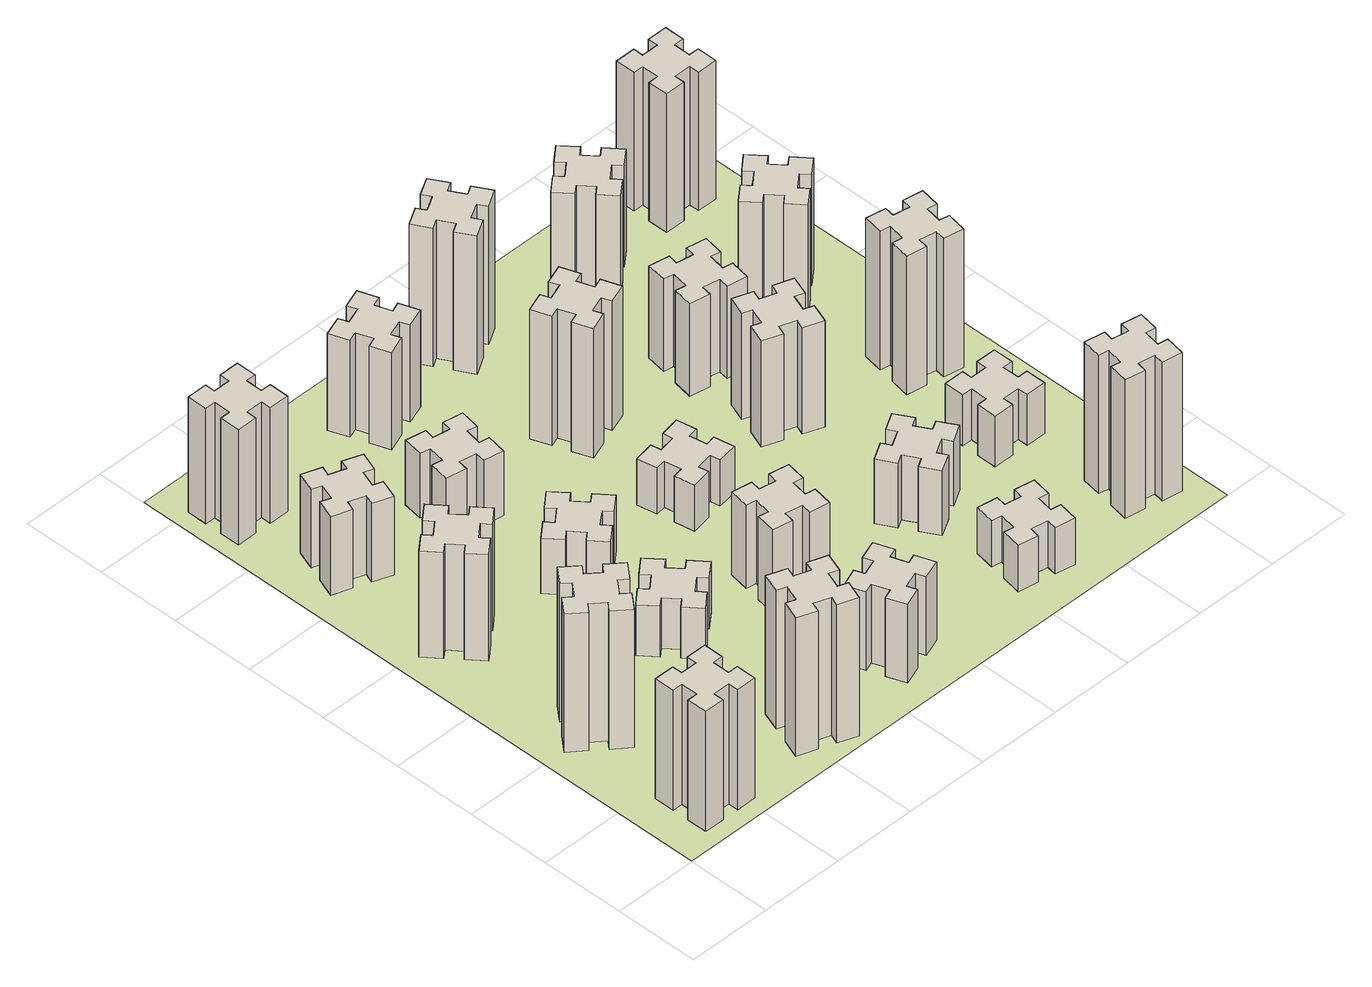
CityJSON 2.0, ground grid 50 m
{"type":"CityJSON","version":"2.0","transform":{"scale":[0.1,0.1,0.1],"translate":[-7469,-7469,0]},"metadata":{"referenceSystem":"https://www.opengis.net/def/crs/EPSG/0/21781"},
"CityObjects":{
"building1":{"type":"Building","attributes":{"class":"1000","function":"1000","usage":"1000","yearOfConstruction":2016,"roofType":"1000","measuredHeight":78,"storeysAboveGround":30,"storeysBelowGround":0},"geometry":[{"type":"Solid","lod":"1","boundaries":[[[[0,1,2,3,4,5,6,7,8,9,10,11,12,13,14,15,16,17,18,19]],[[17,16,20,21]],[[16,15,22,20]],[[15,14,23,22]],[[14,13,24,23]],[[13,12,25,24]],[[12,11,26,25]],[[11,10,27,26]],[[10,9,28,27]],[[9,8,29,28]],[[8,7,30,29]],[[7,6,31,30]],[[6,5,32,31]],[[5,4,33,32]],[[4,3,34,33]],[[3,2,35,34]],[[2,1,36,35]],[[1,0,37,36]],[[0,19,38,37]],[[19,18,39,38]],[[18,17,21,39]],[[24,25,26,27,28,29,30,31,32,33,34,35,36,37,38,39,21,20,22,23]]]]}]},
"building2":{"type":"Building","attributes":{"class":"1000","function":"1000","usage":"1000","yearOfConstruction":2016,"roofType":"1000","measuredHeight":90,"storeysAboveGround":30,"storeysBelowGround":0},"geometry":[{"type":"Solid","lod":"1","boundaries":[[[[40,41,42,43,44,45,46,47,48,49,50,51,52,53,54,55,56,57,58,59]],[[57,56,60,61]],[[56,55,62,60]],[[55,54,63,62]],[[54,53,64,63]],[[53,52,65,64]],[[52,51,66,65]],[[51,50,67,66]],[[50,49,68,67]],[[49,48,69,68]],[[48,47,70,69]],[[47,46,71,70]],[[46,45,72,71]],[[45,44,73,72]],[[44,43,74,73]],[[43,42,75,74]],[[42,41,76,75]],[[41,40,77,76]],[[40,59,78,77]],[[59,58,79,78]],[[58,57,61,79]],[[64,65,66,67,68,69,70,71,72,73,74,75,76,77,78,79,61,60,62,63]]]]}]},
"building3":{"type":"Building","attributes":{"class":"1000","function":"1000","usage":"1000","yearOfConstruction":2016,"roofType":"1000","measuredHeight":69,"storeysAboveGround":30,"storeysBelowGround":0},"geometry":[{"type":"Solid","lod":"1","boundaries":[[[[80,81,82,83,84,85,86,87,88,89,90,91,92,93,94,95,96,97,98,99]],[[97,96,100,101]],[[96,95,102,100]],[[95,94,103,102]],[[94,93,104,103]],[[93,92,105,104]],[[92,91,106,105]],[[91,90,107,106]],[[90,89,108,107]],[[89,88,109,108]],[[88,87,110,109]],[[87,86,111,110]],[[86,85,112,111]],[[85,84,113,112]],[[84,83,114,113]],[[83,82,115,114]],[[82,81,116,115]],[[81,80,117,116]],[[80,99,118,117]],[[99,98,119,118]],[[98,97,101,119]],[[104,105,106,107,108,109,110,111,112,113,114,115,116,117,118,119,101,100,102,103]]]]}]},
"building4":{"type":"Building","attributes":{"class":"1000","function":"1000","usage":"1000","yearOfConstruction":2016,"roofType":"1000","measuredHeight":51,"storeysAboveGround":30,"storeysBelowGround":0},"geometry":[{"type":"Solid","lod":"1","boundaries":[[[[120,121,122,123,124,125,126,127,128,129,130,131,132,133,134,135,136,137,138,139]],[[137,136,140,141]],[[136,135,142,140]],[[135,134,143,142]],[[134,133,144,143]],[[133,132,145,144]],[[132,131,146,145]],[[131,130,147,146]],[[130,129,148,147]],[[129,128,149,148]],[[128,127,150,149]],[[127,126,151,150]],[[126,125,152,151]],[[125,124,153,152]],[[124,123,154,153]],[[123,122,155,154]],[[122,121,156,155]],[[121,120,157,156]],[[120,139,158,157]],[[139,138,159,158]],[[138,137,141,159]],[[144,145,146,147,148,149,150,151,152,153,154,155,156,157,158,159,141,140,142,143]]]]}]},
"building5":{"type":"Building","attributes":{"class":"1000","function":"1000","usage":"1000","yearOfConstruction":2016,"roofType":"1000","measuredHeight":90,"storeysAboveGround":30,"storeysBelowGround":0},"geometry":[{"type":"Solid","lod":"1","boundaries":[[[[160,161,162,163,164,165,166,167,168,169,170,171,172,173,174,175,176,177,178,179]],[[177,176,180,181]],[[176,175,182,180]],[[175,174,183,182]],[[174,173,184,183]],[[173,172,185,184]],[[172,171,186,185]],[[171,170,187,186]],[[170,169,188,187]],[[169,168,189,188]],[[168,167,190,189]],[[167,166,191,190]],[[166,165,192,191]],[[165,164,193,192]],[[164,163,194,193]],[[163,162,195,194]],[[162,161,196,195]],[[161,160,197,196]],[[160,179,198,197]],[[179,178,199,198]],[[178,177,181,199]],[[184,185,186,187,188,189,190,191,192,193,194,195,196,197,198,199,181,180,182,183]]]]}]},
"building6":{"type":"Building","attributes":{"class":"1000","function":"1000","usage":"1000","yearOfConstruction":2016,"roofType":"1000","measuredHeight":75,"storeysAboveGround":30,"storeysBelowGround":0},"geometry":[{"type":"Solid","lod":"1","boundaries":[[[[200,201,202,203,204,205,206,207,208,209,210,211,212,213,214,215,216,217,218,219]],[[217,216,220,221]],[[216,215,222,220]],[[215,214,223,222]],[[214,213,224,223]],[[213,212,225,224]],[[212,211,226,225]],[[211,210,227,226]],[[210,209,228,227]],[[209,208,229,228]],[[208,207,230,229]],[[207,206,231,230]],[[206,205,232,231]],[[205,204,233,232]],[[204,203,234,233]],[[203,202,235,234]],[[202,201,236,235]],[[201,200,237,236]],[[200,219,238,237]],[[219,218,239,238]],[[218,217,221,239]],[[224,225,226,227,228,229,230,231,232,233,234,235,236,237,238,239,221,220,222,223]]]]}]},
"building7":{"type":"Building","attributes":{"class":"1000","function":"1000","usage":"1000","yearOfConstruction":2016,"roofType":"1000","measuredHeight":33,"storeysAboveGround":30,"storeysBelowGround":0},"geometry":[{"type":"Solid","lod":"1","boundaries":[[[[240,241,242,243,244,245,246,247,248,249,250,251,252,253,254,255,256,257,258,259]],[[257,256,260,261]],[[256,255,262,260]],[[255,254,263,262]],[[254,253,264,263]],[[253,252,265,264]],[[252,251,266,265]],[[251,250,267,266]],[[250,249,268,267]],[[249,248,269,268]],[[248,247,270,269]],[[247,246,271,270]],[[246,245,272,271]],[[245,244,273,272]],[[244,243,274,273]],[[243,242,275,274]],[[242,241,276,275]],[[241,240,277,276]],[[240,259,278,277]],[[259,258,279,278]],[[258,257,261,279]],[[264,265,266,267,268,269,270,271,272,273,274,275,276,277,278,279,261,260,262,263]]]]}]},
"building8":{"type":"Building","attributes":{"class":"1000","function":"1000","usage":"1000","yearOfConstruction":2016,"roofType":"1000","measuredHeight":36,"storeysAboveGround":30,"storeysBelowGround":0},"geometry":[{"type":"Solid","lod":"1","boundaries":[[[[280,281,282,283,284,285,286,287,288,289,290,291,292,293,294,295,296,297,298,299]],[[297,296,300,301]],[[296,295,302,300]],[[295,294,303,302]],[[294,293,304,303]],[[293,292,305,304]],[[292,291,306,305]],[[291,290,307,306]],[[290,289,308,307]],[[289,288,309,308]],[[288,287,310,309]],[[287,286,311,310]],[[286,285,312,311]],[[285,284,313,312]],[[284,283,314,313]],[[283,282,315,314]],[[282,281,316,315]],[[281,280,317,316]],[[280,299,318,317]],[[299,298,319,318]],[[298,297,301,319]],[[304,305,306,307,308,309,310,311,312,313,314,315,316,317,318,319,301,300,302,303]]]]}]},
"building9":{"type":"Building","attributes":{"class":"1000","function":"1000","usage":"1000","yearOfConstruction":2016,"roofType":"1000","measuredHeight":42,"storeysAboveGround":30,"storeysBelowGround":0},"geometry":[{"type":"Solid","lod":"1","boundaries":[[[[320,321,322,323,324,325,326,327,328,329,330,331,332,333,334,335,336,337,338,339]],[[337,336,340,341]],[[336,335,342,340]],[[335,334,343,342]],[[334,333,344,343]],[[333,332,345,344]],[[332,331,346,345]],[[331,330,347,346]],[[330,329,348,347]],[[329,328,349,348]],[[328,327,350,349]],[[327,326,351,350]],[[326,325,352,351]],[[325,324,353,352]],[[324,323,354,353]],[[323,322,355,354]],[[322,321,356,355]],[[321,320,357,356]],[[320,339,358,357]],[[339,338,359,358]],[[338,337,341,359]],[[344,345,346,347,348,349,350,351,352,353,354,355,356,357,358,359,341,340,342,343]]]]}]},
"building10":{"type":"Building","attributes":{"class":"1000","function":"1000","usage":"1000","yearOfConstruction":2016,"roofType":"1000","measuredHeight":51,"storeysAboveGround":30,"storeysBelowGround":0},"geometry":[{"type":"Solid","lod":"1","boundaries":[[[[360,361,362,363,364,365,366,367,368,369,370,371,372,373,374,375,376,377,378,379]],[[377,376,380,381]],[[376,375,382,380]],[[375,374,383,382]],[[374,373,384,383]],[[373,372,385,384]],[[372,371,386,385]],[[371,370,387,386]],[[370,369,388,387]],[[369,368,389,388]],[[368,367,390,389]],[[367,366,391,390]],[[366,365,392,391]],[[365,364,393,392]],[[364,363,394,393]],[[363,362,395,394]],[[362,361,396,395]],[[361,360,397,396]],[[360,379,398,397]],[[379,378,399,398]],[[378,377,381,399]],[[384,385,386,387,388,389,390,391,392,393,394,395,396,397,398,399,381,380,382,383]]]]}]},
"building11":{"type":"Building","attributes":{"class":"1000","function":"1000","usage":"1000","yearOfConstruction":2016,"roofType":"1000","measuredHeight":54,"storeysAboveGround":30,"storeysBelowGround":0},"geometry":[{"type":"Solid","lod":"1","boundaries":[[[[400,401,402,403,404,405,406,407,408,409,410,411,412,413,414,415,416,417,418,419]],[[417,416,420,421]],[[416,415,422,420]],[[415,414,423,422]],[[414,413,424,423]],[[413,412,425,424]],[[412,411,426,425]],[[411,410,427,426]],[[410,409,428,427]],[[409,408,429,428]],[[408,407,430,429]],[[407,406,431,430]],[[406,405,432,431]],[[405,404,433,432]],[[404,403,434,433]],[[403,402,435,434]],[[402,401,436,435]],[[401,400,437,436]],[[400,419,438,437]],[[419,418,439,438]],[[418,417,421,439]],[[424,425,426,427,428,429,430,431,432,433,434,435,436,437,438,439,421,420,422,423]]]]}]},
"building12":{"type":"Building","attributes":{"class":"1000","function":"1000","usage":"1000","yearOfConstruction":2016,"roofType":"1000","measuredHeight":63,"storeysAboveGround":30,"storeysBelowGround":0},"geometry":[{"type":"Solid","lod":"1","boundaries":[[[[440,441,442,443,444,445,446,447,448,449,450,451,452,453,454,455,456,457,458,459]],[[457,456,460,461]],[[456,455,462,460]],[[455,454,463,462]],[[454,453,464,463]],[[453,452,465,464]],[[452,451,466,465]],[[451,450,467,466]],[[450,449,468,467]],[[449,448,469,468]],[[448,447,470,469]],[[447,446,471,470]],[[446,445,472,471]],[[445,444,473,472]],[[444,443,474,473]],[[443,442,475,474]],[[442,441,476,475]],[[441,440,477,476]],[[440,459,478,477]],[[459,458,479,478]],[[458,457,461,479]],[[464,465,466,467,468,469,470,471,472,473,474,475,476,477,478,479,461,460,462,463]]]]}]},
"building13":{"type":"Building","attributes":{"class":"1000","function":"1000","usage":"1000","yearOfConstruction":2016,"roofType":"1000","measuredHeight":30,"storeysAboveGround":30,"storeysBelowGround":0},"geometry":[{"type":"Solid","lod":"1","boundaries":[[[[480,481,482,483,484,485,486,487,488,489,490,491,492,493,494,495,496,497,498,499]],[[497,496,500,501]],[[496,495,502,500]],[[495,494,503,502]],[[494,493,504,503]],[[493,492,505,504]],[[492,491,506,505]],[[491,490,507,506]],[[490,489,508,507]],[[489,488,509,508]],[[488,487,510,509]],[[487,486,511,510]],[[486,485,512,511]],[[485,484,513,512]],[[484,483,514,513]],[[483,482,515,514]],[[482,481,516,515]],[[481,480,517,516]],[[480,499,518,517]],[[499,498,519,518]],[[498,497,501,519]],[[504,505,506,507,508,509,510,511,512,513,514,515,516,517,518,519,501,500,502,503]]]]}]},
"building14":{"type":"Building","attributes":{"class":"1000","function":"1000","usage":"1000","yearOfConstruction":2016,"roofType":"1000","measuredHeight":84,"storeysAboveGround":30,"storeysBelowGround":0},"geometry":[{"type":"Solid","lod":"1","boundaries":[[[[520,521,522,523,524,525,526,527,528,529,530,531,532,533,534,535,536,537,538,539]],[[537,536,540,541]],[[536,535,542,540]],[[535,534,543,542]],[[534,533,544,543]],[[533,532,545,544]],[[532,531,546,545]],[[531,530,547,546]],[[530,529,548,547]],[[529,528,549,548]],[[528,527,550,549]],[[527,526,551,550]],[[526,525,552,551]],[[525,524,553,552]],[[524,523,554,553]],[[523,522,555,554]],[[522,521,556,555]],[[521,520,557,556]],[[520,539,558,557]],[[539,538,559,558]],[[538,537,541,559]],[[544,545,546,547,548,549,550,551,552,553,554,555,556,557,558,559,541,540,542,543]]]]}]},
"building15":{"type":"Building","attributes":{"class":"1000","function":"1000","usage":"1000","yearOfConstruction":2016,"roofType":"1000","measuredHeight":30,"storeysAboveGround":30,"storeysBelowGround":0},"geometry":[{"type":"Solid","lod":"1","boundaries":[[[[560,561,562,563,564,565,566,567,568,569,570,571,572,573,574,575,576,577,578,579]],[[577,576,580,581]],[[576,575,582,580]],[[575,574,583,582]],[[574,573,584,583]],[[573,572,585,584]],[[572,571,586,585]],[[571,570,587,586]],[[570,569,588,587]],[[569,568,589,588]],[[568,567,590,589]],[[567,566,591,590]],[[566,565,592,591]],[[565,564,593,592]],[[564,563,594,593]],[[563,562,595,594]],[[562,561,596,595]],[[561,560,597,596]],[[560,579,598,597]],[[579,578,599,598]],[[578,577,581,599]],[[584,585,586,587,588,589,590,591,592,593,594,595,596,597,598,599,581,580,582,583]]]]}]},
"building16":{"type":"Building","attributes":{"class":"1000","function":"1000","usage":"1000","yearOfConstruction":2016,"roofType":"1000","measuredHeight":90,"storeysAboveGround":30,"storeysBelowGround":0},"geometry":[{"type":"Solid","lod":"1","boundaries":[[[[600,601,602,603,604,605,606,607,608,609,610,611,612,613,614,615,616,617,618,619]],[[617,616,620,621]],[[616,615,622,620]],[[615,614,623,622]],[[614,613,624,623]],[[613,612,625,624]],[[612,611,626,625]],[[611,610,627,626]],[[610,609,628,627]],[[609,608,629,628]],[[608,607,630,629]],[[607,606,631,630]],[[606,605,632,631]],[[605,604,633,632]],[[604,603,634,633]],[[603,602,635,634]],[[602,601,636,635]],[[601,600,637,636]],[[600,619,638,637]],[[619,618,639,638]],[[618,617,621,639]],[[624,625,626,627,628,629,630,631,632,633,634,635,636,637,638,639,621,620,622,623]]]]}]},
"building17":{"type":"Building","attributes":{"class":"1000","function":"1000","usage":"1000","yearOfConstruction":2016,"roofType":"1000","measuredHeight":42,"storeysAboveGround":30,"storeysBelowGround":0},"geometry":[{"type":"Solid","lod":"1","boundaries":[[[[640,641,642,643,644,645,646,647,648,649,650,651,652,653,654,655,656,657,658,659]],[[657,656,660,661]],[[656,655,662,660]],[[655,654,663,662]],[[654,653,664,663]],[[653,652,665,664]],[[652,651,666,665]],[[651,650,667,666]],[[650,649,668,667]],[[649,648,669,668]],[[648,647,670,669]],[[647,646,671,670]],[[646,645,672,671]],[[645,644,673,672]],[[644,643,674,673]],[[643,642,675,674]],[[642,641,676,675]],[[641,640,677,676]],[[640,659,678,677]],[[659,658,679,678]],[[658,657,661,679]],[[664,665,666,667,668,669,670,671,672,673,674,675,676,677,678,679,661,660,662,663]]]]}]},
"building18":{"type":"Building","attributes":{"class":"1000","function":"1000","usage":"1000","yearOfConstruction":2016,"roofType":"1000","measuredHeight":69,"storeysAboveGround":30,"storeysBelowGround":0},"geometry":[{"type":"Solid","lod":"1","boundaries":[[[[680,681,682,683,684,685,686,687,688,689,690,691,692,693,694,695,696,697,698,699]],[[697,696,700,701]],[[696,695,702,700]],[[695,694,703,702]],[[694,693,704,703]],[[693,692,705,704]],[[692,691,706,705]],[[691,690,707,706]],[[690,689,708,707]],[[689,688,709,708]],[[688,687,710,709]],[[687,686,711,710]],[[686,685,712,711]],[[685,684,713,712]],[[684,683,714,713]],[[683,682,715,714]],[[682,681,716,715]],[[681,680,717,716]],[[680,699,718,717]],[[699,698,719,718]],[[698,697,701,719]],[[704,705,706,707,708,709,710,711,712,713,714,715,716,717,718,719,701,700,702,703]]]]}]},
"building19":{"type":"Building","attributes":{"class":"1000","function":"1000","usage":"1000","yearOfConstruction":2016,"roofType":"1000","measuredHeight":60,"storeysAboveGround":30,"storeysBelowGround":0},"geometry":[{"type":"Solid","lod":"1","boundaries":[[[[720,721,722,723,724,725,726,727,728,729,730,731,732,733,734,735,736,737,738,739]],[[737,736,740,741]],[[736,735,742,740]],[[735,734,743,742]],[[734,733,744,743]],[[733,732,745,744]],[[732,731,746,745]],[[731,730,747,746]],[[730,729,748,747]],[[729,728,749,748]],[[728,727,750,749]],[[727,726,751,750]],[[726,725,752,751]],[[725,724,753,752]],[[724,723,754,753]],[[723,722,755,754]],[[722,721,756,755]],[[721,720,757,756]],[[720,739,758,757]],[[739,738,759,758]],[[738,737,741,759]],[[744,745,746,747,748,749,750,751,752,753,754,755,756,757,758,759,741,740,742,743]]]]}]},
"building20":{"type":"Building","attributes":{"class":"1000","function":"1000","usage":"1000","yearOfConstruction":2016,"roofType":"1000","measuredHeight":90,"storeysAboveGround":30,"storeysBelowGround":0},"geometry":[{"type":"Solid","lod":"1","boundaries":[[[[760,761,762,763,764,765,766,767,768,769,770,771,772,773,774,775,776,777,778,779]],[[777,776,780,781]],[[776,775,782,780]],[[775,774,783,782]],[[774,773,784,783]],[[773,772,785,784]],[[772,771,786,785]],[[771,770,787,786]],[[770,769,788,787]],[[769,768,789,788]],[[768,767,790,789]],[[767,766,791,790]],[[766,765,792,791]],[[765,764,793,792]],[[764,763,794,793]],[[763,762,795,794]],[[762,761,796,795]],[[761,760,797,796]],[[760,779,798,797]],[[779,778,799,798]],[[778,777,781,799]],[[784,785,786,787,788,789,790,791,792,793,794,795,796,797,798,799,781,780,782,783]]]]}]},
"building21":{"type":"Building","attributes":{"class":"1000","function":"1000","usage":"1000","yearOfConstruction":2016,"roofType":"1000","measuredHeight":33,"storeysAboveGround":30,"storeysBelowGround":0},"geometry":[{"type":"Solid","lod":"1","boundaries":[[[[800,801,802,803,804,805,806,807,808,809,810,811,812,813,814,815,816,817,818,819]],[[817,816,820,821]],[[816,815,822,820]],[[815,814,823,822]],[[814,813,824,823]],[[813,812,825,824]],[[812,811,826,825]],[[811,810,827,826]],[[810,809,828,827]],[[809,808,829,828]],[[808,807,830,829]],[[807,806,831,830]],[[806,805,832,831]],[[805,804,833,832]],[[804,803,834,833]],[[803,802,835,834]],[[802,801,836,835]],[[801,800,837,836]],[[800,819,838,837]],[[819,818,839,838]],[[818,817,821,839]],[[824,825,826,827,828,829,830,831,832,833,834,835,836,837,838,839,821,820,822,823]]]]}]},
"building22":{"type":"Building","attributes":{"class":"1000","function":"1000","usage":"1000","yearOfConstruction":2016,"roofType":"1000","measuredHeight":66,"storeysAboveGround":30,"storeysBelowGround":0},"geometry":[{"type":"Solid","lod":"1","boundaries":[[[[840,841,842,843,844,845,846,847,848,849,850,851,852,853,854,855,856,857,858,859]],[[857,856,860,861]],[[856,855,862,860]],[[855,854,863,862]],[[854,853,864,863]],[[853,852,865,864]],[[852,851,866,865]],[[851,850,867,866]],[[850,849,868,867]],[[849,848,869,868]],[[848,847,870,869]],[[847,846,871,870]],[[846,845,872,871]],[[845,844,873,872]],[[844,843,874,873]],[[843,842,875,874]],[[842,841,876,875]],[[841,840,877,876]],[[840,859,878,877]],[[859,858,879,878]],[[858,857,861,879]],[[864,865,866,867,868,869,870,871,872,873,874,875,876,877,878,879,861,860,862,863]]]]}]},
"building23":{"type":"Building","attributes":{"class":"1000","function":"1000","usage":"1000","yearOfConstruction":2016,"roofType":"1000","measuredHeight":90,"storeysAboveGround":30,"storeysBelowGround":0},"geometry":[{"type":"Solid","lod":"1","boundaries":[[[[880,881,882,883,884,885,886,887,888,889,890,891,892,893,894,895,896,897,898,899]],[[897,896,900,901]],[[896,895,902,900]],[[895,894,903,902]],[[894,893,904,903]],[[893,892,905,904]],[[892,891,906,905]],[[891,890,907,906]],[[890,889,908,907]],[[889,888,909,908]],[[888,887,910,909]],[[887,886,911,910]],[[886,885,912,911]],[[885,884,913,912]],[[884,883,914,913]],[[883,882,915,914]],[[882,881,916,915]],[[881,880,917,916]],[[880,899,918,917]],[[899,898,919,918]],[[898,897,901,919]],[[904,905,906,907,908,909,910,911,912,913,914,915,916,917,918,919,901,900,902,903]]]]}]},
"building24":{"type":"Building","attributes":{"class":"1000","function":"1000","usage":"1000","yearOfConstruction":2016,"roofType":"1000","measuredHeight":72,"storeysAboveGround":30,"storeysBelowGround":0},"geometry":[{"type":"Solid","lod":"1","boundaries":[[[[920,921,922,923,924,925,926,927,928,929,930,931,932,933,934,935,936,937,938,939]],[[937,936,940,941]],[[936,935,942,940]],[[935,934,943,942]],[[934,933,944,943]],[[933,932,945,944]],[[932,931,946,945]],[[931,930,947,946]],[[930,929,948,947]],[[929,928,949,948]],[[928,927,950,949]],[[927,926,951,950]],[[926,925,952,951]],[[925,924,953,952]],[[924,923,954,953]],[[923,922,955,954]],[[922,921,956,955]],[[921,920,957,956]],[[920,939,958,957]],[[939,938,959,958]],[[938,937,941,959]],[[944,945,946,947,948,949,950,951,952,953,954,955,956,957,958,959,941,940,942,943]]]]}]},
"building25":{"type":"Building","attributes":{"class":"1000","function":"1000","usage":"1000","yearOfConstruction":2016,"roofType":"1000","measuredHeight":90,"storeysAboveGround":30,"storeysBelowGround":0},"geometry":[{"type":"Solid","lod":"1","boundaries":[[[[960,961,962,963,964,965,966,967,968,969,970,971,972,973,974,975,976,977,978,979]],[[977,976,980,981]],[[976,975,982,980]],[[975,974,983,982]],[[974,973,984,983]],[[973,972,985,984]],[[972,971,986,985]],[[971,970,987,986]],[[970,969,988,987]],[[969,968,989,988]],[[968,967,990,989]],[[967,966,991,990]],[[966,965,992,991]],[[965,964,993,992]],[[964,963,994,993]],[[963,962,995,994]],[[962,961,996,995]],[[961,960,997,996]],[[960,979,998,997]],[[979,978,999,998]],[[978,977,981,999]],[[984,985,986,987,988,989,990,991,992,993,994,995,996,997,998,999,981,980,982,983]]]]}]},
"landuse1":{"type":"LandUse","attributes":{"name":"plot1","function":"1010"},"geometry":[{"type":"MultiSurface","lod":"1","boundaries":[[[1000,1001,1002,1003]]]}]}
},
"vertices":[
[265,325,0],[265,225,0],[205,225,0],[205,105,0],[325,105,0],[325,165,0],[425,165,0],[425,105,0],[545,105,0],[545,225,0],[485,225,0],[485,325,0],[545,325,0],[545,445,0],[425,445,0],[425,385,0],[325,385,0],[325,445,0],[205,445,0],[205,325,0],[325,385,780],[325,445,780],[425,385,780],[425,445,780],[545,445,780],[545,325,780],[485,325,780],[485,225,780],[545,225,780],[545,105,780],[425,105,780],[425,165,780],[325,165,780],[325,105,780],[205,105,780],[205,225,780],[265,225,780],[265,325,780],[205,325,780],[205,445,780],
[484,1067,0],[408,1132,0],[446,1178,0],[354,1255,0],[277,1163,0],[323,1124,0],[259,1048,0],[213,1086,0],[136,994,0],[228,917,0],[266,963,0],[343,899,0],[304,853,0],[396,776,0],[473,868,0],[427,906,0],[492,983,0],[538,944,0],[615,1036,0],[523,1113,0],[492,983,900],[538,944,900],[427,906,900],[473,868,900],[396,776,900],[304,853,900],[343,899,900],[266,963,900],[228,917,900],[136,994,900],[213,1086,900],[259,1048,900],[323,1124,900],[277,1163,900],[354,1255,900],[446,1178,900],[408,1132,900],[484,1067,900],[523,1113,900],[615,1036,900],
[492,1988,0],[427,2064,0],[473,2103,0],[396,2195,0],[304,2118,0],[343,2072,0],[266,2007,0],[228,2053,0],[136,1976,0],[213,1884,0],[259,1923,0],[323,1846,0],[277,1808,0],[354,1716,0],[446,1793,0],[408,1839,0],[484,1903,0],[523,1857,0],[615,1934,0],[538,2026,0],[484,1903,690],[523,1857,690],[408,1839,690],[446,1793,690],[354,1716,690],[277,1808,690],[323,1846,690],[259,1923,690],[213,1884,690],[136,1976,690],[228,2053,690],[266,2007,690],[343,2072,690],[304,2118,690],[396,2195,690],[473,2103,690],[427,2064,690],[492,1988,690],[538,2026,690],[615,1934,690],
[289,2780,0],[255,2686,0],[199,2707,0],[157,2594,0],[270,2553,0],[291,2609,0],[385,2575,0],[364,2519,0],[477,2477,0],[518,2590,0],[462,2611,0],[496,2705,0],[552,2684,0],[593,2797,0],[480,2838,0],[460,2782,0],[366,2816,0],[387,2872,0],[274,2913,0],[233,2800,0],[366,2816,510],[387,2872,510],[460,2782,510],[480,2838,510],[593,2797,510],[552,2684,510],[496,2705,510],[462,2611,510],[518,2590,510],[477,2477,510],[364,2519,510],[385,2575,510],[291,2609,510],[270,2553,510],[157,2594,510],[199,2707,510],[255,2686,510],[289,2780,510],[233,2800,510],[274,2913,510],
[1029,360,0],[995,266,0],[939,287,0],[897,174,0],[1010,133,0],[1031,189,0],[1125,155,0],[1104,99,0],[1217,57,0],[1258,170,0],[1202,191,0],[1236,285,0],[1292,264,0],[1333,377,0],[1220,418,0],[1200,362,0],[1106,396,0],[1127,452,0],[1014,493,0],[973,380,0],[1106,396,900],[1127,452,900],[1200,362,900],[1220,418,900],[1333,377,900],[1292,264,900],[1236,285,900],[1202,191,900],[1258,170,900],[1217,57,900],[1104,99,900],[1125,155,900],[1031,189,900],[1010,133,900],[897,174,900],[939,287,900],[995,266,900],[1029,360,900],[973,380,900],[1014,493,900],
[225,3225,0],[325,3225,0],[325,3165,0],[445,3165,0],[445,3285,0],[385,3285,0],[385,3385,0],[445,3385,0],[445,3505,0],[325,3505,0],[325,3445,0],[225,3445,0],[225,3505,0],[105,3505,0],[105,3385,0],[165,3385,0],[165,3285,0],[105,3285,0],[105,3165,0],[225,3165,0],[165,3285,750],[105,3285,750],[165,3385,750],[105,3385,750],[105,3505,750],[225,3505,750],[225,3445,750],[325,3445,750],[325,3505,750],[445,3505,750],[445,3385,750],[385,3385,750],[385,3285,750],[445,3285,750],[445,3165,750],[325,3165,750],[325,3225,750],[225,3225,750],[225,3165,750],[105,3165,750],
[1083,1332,0],[1006,1267,0],[968,1313,0],[876,1236,0],[953,1144,0],[999,1183,0],[1063,1106,0],[1017,1068,0],[1094,976,0],[1186,1053,0],[1148,1099,0],[1224,1163,0],[1263,1117,0],[1355,1194,0],[1278,1286,0],[1232,1248,0],[1167,1324,0],[1213,1363,0],[1136,1455,0],[1044,1378,0],[1167,1324,330],[1213,1363,330],[1232,1248,330],[1278,1286,330],[1355,1194,330],[1263,1117,330],[1224,1163,330],[1148,1099,330],[1186,1053,330],[1094,976,330],[1017,1068,330],[1063,1106,330],[999,1183,330],[953,1144,330],[876,1236,330],[968,1313,330],[1006,1267,330],[1083,1332,330],[1044,1378,330],[1136,1455,330],
[1083,1972,0],[1006,1907,0],[968,1953,0],[876,1876,0],[953,1784,0],[999,1823,0],[1063,1746,0],[1017,1708,0],[1094,1616,0],[1186,1693,0],[1148,1739,0],[1224,1803,0],[1263,1757,0],[1355,1834,0],[1278,1926,0],[1232,1888,0],[1167,1964,0],[1213,2003,0],[1136,2095,0],[1044,2018,0],[1167,1964,360],[1213,2003,360],[1232,1888,360],[1278,1926,360],[1355,1834,360],[1263,1757,360],[1224,1803,360],[1148,1739,360],[1186,1693,360],[1094,1616,360],[1017,1708,360],[1063,1746,360],[999,1823,360],[953,1784,360],[876,1876,360],[968,1953,360],[1006,1907,360],[1083,1972,360],[1044,2018,360],[1136,2095,360],
[1115,2527,0],[1132,2625,0],[1191,2615,0],[1212,2733,0],[1094,2754,0],[1084,2695,0],[985,2712,0],[996,2771,0],[877,2792,0],[857,2674,0],[916,2664,0],[898,2565,0],[839,2576,0],[818,2457,0],[937,2437,0],[947,2496,0],[1045,2478,0],[1035,2419,0],[1153,2398,0],[1174,2517,0],[1045,2478,420],[1035,2419,420],[947,2496,420],[937,2437,420],[818,2457,420],[839,2576,420],[898,2565,420],[916,2664,420],[857,2674,420],[877,2792,420],[996,2771,420],[985,2712,420],[1084,2695,420],[1094,2754,420],[1212,2733,420],[1191,2615,420],[1132,2625,420],[1115,2527,420],[1174,2517,420],[1153,2398,420],
[1765,496,0],[1671,462,0],[1650,518,0],[1537,477,0],[1579,364,0],[1635,385,0],[1669,291,0],[1613,270,0],[1654,157,0],[1767,199,0],[1746,255,0],[1840,289,0],[1860,233,0],[1973,274,0],[1932,387,0],[1876,366,0],[1842,460,0],[1898,480,0],[1857,593,0],[1744,552,0],[1842,460,510],[1898,480,510],[1876,366,510],[1932,387,510],[1973,274,510],[1860,233,510],[1840,289,510],[1746,255,510],[1767,199,510],[1654,157,510],[1613,270,510],[1669,291,510],[1635,385,510],[1579,364,510],[1537,477,510],[1650,518,510],[1671,462,510],[1765,496,510],[1744,552,510],[1857,593,510],
[1855,1047,0],[1872,1145,0],[1931,1135,0],[1952,1253,0],[1834,1274,0],[1824,1215,0],[1725,1232,0],[1736,1291,0],[1617,1312,0],[1597,1194,0],[1656,1184,0],[1638,1085,0],[1579,1096,0],[1558,977,0],[1677,957,0],[1687,1016,0],[1785,998,0],[1775,939,0],[1893,918,0],[1914,1037,0],[1785,998,540],[1775,939,540],[1687,1016,540],[1677,957,540],[1558,977,540],[1579,1096,540],[1638,1085,540],[1656,1184,540],[1597,1194,540],[1617,1312,540],[1736,1291,540],[1725,1232,540],[1824,1215,540],[1834,1274,540],[1952,1253,540],[1931,1135,540],[1872,1145,540],[1855,1047,540],[1914,1037,540],[1893,918,540],
[1225,3456,0],[1131,3422,0],[1110,3478,0],[997,3437,0],[1039,3324,0],[1095,3345,0],[1129,3251,0],[1073,3230,0],[1114,3117,0],[1227,3159,0],[1206,3215,0],[1300,3249,0],[1320,3193,0],[1433,3234,0],[1392,3347,0],[1336,3326,0],[1302,3420,0],[1358,3440,0],[1317,3553,0],[1204,3512,0],[1302,3420,630],[1358,3440,630],[1336,3326,630],[1392,3347,630],[1433,3234,630],[1320,3193,630],[1300,3249,630],[1206,3215,630],[1227,3159,630],[1114,3117,630],[1073,3230,630],[1129,3251,630],[1095,3345,630],[1039,3324,630],[997,3437,630],[1110,3478,630],[1131,3422,630],[1225,3456,630],[1204,3512,630],[1317,3553,630],
[1972,1825,0],[1955,1924,0],[2014,1934,0],[1993,2052,0],[1875,2031,0],[1885,1972,0],[1787,1955,0],[1777,2014,0],[1658,1993,0],[1679,1875,0],[1738,1885,0],[1756,1787,0],[1697,1777,0],[1717,1658,0],[1836,1679,0],[1825,1738,0],[1924,1756,0],[1934,1697,0],[2052,1717,0],[2031,1836,0],[1924,1756,300],[1934,1697,300],[1825,1738,300],[1836,1679,300],[1717,1658,300],[1697,1777,300],[1756,1787,300],[1738,1885,300],[1679,1875,300],[1658,1993,300],[1777,2014,300],[1787,1955,300],[1885,1972,300],[1875,2031,300],[1993,2052,300],[2014,1934,300],[1955,1924,300],[1972,1825,300],[2031,1836,300],[2052,1717,300],
[1976,2586,0],[1942,2680,0],[1998,2700,0],[1957,2813,0],[1844,2772,0],[1865,2716,0],[1771,2682,0],[1750,2738,0],[1637,2697,0],[1679,2584,0],[1735,2605,0],[1769,2511,0],[1713,2490,0],[1754,2377,0],[1867,2419,0],[1846,2475,0],[1940,2509,0],[1960,2453,0],[2073,2494,0],[2032,2607,0],[1940,2509,840],[1960,2453,840],[1846,2475,840],[1867,2419,840],[1754,2377,840],[1713,2490,840],[1769,2511,840],[1735,2605,840],[1679,2584,840],[1637,2697,840],[1750,2738,840],[1771,2682,840],[1865,2716,840],[1844,2772,840],[1957,2813,840],[1998,2700,840],[1942,2680,840],[1976,2586,840],[2032,2607,840],[2073,2494,840],
[2596,444,0],[2578,345,0],[2519,356,0],[2498,237,0],[2617,217,0],[2627,276,0],[2725,258,0],[2715,199,0],[2833,178,0],[2854,297,0],[2795,307,0],[2812,405,0],[2871,395,0],[2892,513,0],[2774,534,0],[2764,475,0],[2665,492,0],[2676,551,0],[2557,572,0],[2537,454,0],[2665,492,300],[2676,551,300],[2764,475,300],[2774,534,300],[2892,513,300],[2871,395,300],[2812,405,300],[2795,307,300],[2854,297,300],[2833,178,300],[2715,199,300],[2725,258,300],[2627,276,300],[2617,217,300],[2498,237,300],[2519,356,300],[2578,345,300],[2596,444,300],[2537,454,300],[2557,572,300],
[1844,3556,0],[1757,3506,0],[1727,3558,0],[1623,3498,0],[1683,3394,0],[1735,3424,0],[1785,3337,0],[1733,3307,0],[1793,3203,0],[1897,3263,0],[1867,3315,0],[1954,3365,0],[1984,3313,0],[2088,3373,0],[2028,3477,0],[1976,3447,0],[1926,3534,0],[1978,3564,0],[1918,3668,0],[1814,3608,0],[1926,3534,900],[1978,3564,900],[1976,3447,900],[2028,3477,900],[2088,3373,900],[1984,3313,900],[1954,3365,900],[1867,3315,900],[1897,3263,900],[1793,3203,900],[1733,3307,900],[1785,3337,900],[1735,3424,900],[1683,3394,900],[1623,3498,900],[1727,3558,900],[1757,3506,900],[1844,3556,900],[1814,3608,900],[1918,3668,900],
[2584,1136,0],[2497,1086,0],[2467,1138,0],[2363,1078,0],[2423,974,0],[2475,1004,0],[2525,917,0],[2473,887,0],[2533,783,0],[2637,843,0],[2607,895,0],[2694,945,0],[2724,893,0],[2828,953,0],[2768,1057,0],[2716,1027,0],[2666,1114,0],[2718,1144,0],[2658,1248,0],[2554,1188,0],[2666,1114,420],[2718,1144,420],[2716,1027,420],[2768,1057,420],[2828,953,420],[2724,893,420],[2694,945,420],[2607,895,420],[2637,843,420],[2533,783,420],[2473,887,420],[2525,917,420],[2475,1004,420],[2423,974,420],[2363,1078,420],[2467,1138,420],[2497,1086,420],[2584,1136,420],[2554,1188,420],[2658,1248,420],
[2682,1871,0],[2716,1965,0],[2772,1944,0],[2813,2057,0],[2700,2098,0],[2680,2042,0],[2586,2076,0],[2607,2132,0],[2494,2173,0],[2453,2060,0],[2509,2040,0],[2475,1946,0],[2419,1967,0],[2377,1854,0],[2490,1813,0],[2511,1869,0],[2605,1835,0],[2584,1779,0],[2697,1737,0],[2738,1850,0],[2605,1835,690],[2584,1779,690],[2511,1869,690],[2490,1813,690],[2377,1854,690],[2419,1967,690],[2475,1946,690],[2509,2040,690],[2453,2060,690],[2494,2173,690],[2607,2132,690],[2586,2076,690],[2680,2042,690],[2700,2098,690],[2813,2057,690],[2772,1944,690],[2716,1965,690],[2682,1871,690],[2738,1850,690],[2697,1737,690],
[2496,2564,0],[2478,2465,0],[2419,2476,0],[2398,2357,0],[2517,2337,0],[2527,2396,0],[2625,2378,0],[2615,2319,0],[2733,2298,0],[2754,2417,0],[2695,2427,0],[2712,2525,0],[2771,2515,0],[2792,2633,0],[2674,2654,0],[2664,2595,0],[2565,2612,0],[2576,2671,0],[2457,2692,0],[2437,2574,0],[2565,2612,600],[2576,2671,600],[2664,2595,600],[2674,2654,600],[2792,2633,600],[2771,2515,600],[2712,2525,600],[2695,2427,600],[2754,2417,600],[2733,2298,600],[2615,2319,600],[2625,2378,600],[2527,2396,600],[2517,2337,600],[2398,2357,600],[2419,2476,600],[2478,2465,600],[2496,2564,600],[2437,2574,600],[2457,2692,600],
[3336,444,0],[3318,345,0],[3259,356,0],[3238,237,0],[3357,217,0],[3367,276,0],[3465,258,0],[3455,199,0],[3573,178,0],[3594,297,0],[3535,307,0],[3552,405,0],[3611,395,0],[3632,513,0],[3514,534,0],[3504,475,0],[3405,492,0],[3416,551,0],[3297,572,0],[3277,454,0],[3405,492,900],[3416,551,900],[3504,475,900],[3514,534,900],[3632,513,900],[3611,395,900],[3552,405,900],[3535,307,900],[3594,297,900],[3573,178,900],[3455,199,900],[3465,258,900],[3367,276,900],[3357,217,900],[3238,237,900],[3259,356,900],[3318,345,900],[3336,444,900],[3277,454,900],[3297,572,900],
[3185,1005,0],[3285,1005,0],[3285,945,0],[3405,945,0],[3405,1065,0],[3345,1065,0],[3345,1165,0],[3405,1165,0],[3405,1285,0],[3285,1285,0],[3285,1225,0],[3185,1225,0],[3185,1285,0],[3065,1285,0],[3065,1165,0],[3125,1165,0],[3125,1065,0],[3065,1065,0],[3065,945,0],[3185,945,0],[3125,1065,330],[3065,1065,330],[3125,1165,330],[3065,1165,330],[3065,1285,330],[3185,1285,330],[3185,1225,330],[3285,1225,330],[3285,1285,330],[3405,1285,330],[3405,1165,330],[3345,1165,330],[3345,1065,330],[3405,1065,330],[3405,945,330],[3285,945,330],[3285,1005,330],[3185,1005,330],[3185,945,330],[3065,945,330],
[2812,3368,0],[2747,3444,0],[2793,3483,0],[2716,3575,0],[2624,3498,0],[2663,3452,0],[2586,3387,0],[2548,3433,0],[2456,3356,0],[2533,3264,0],[2579,3303,0],[2643,3226,0],[2597,3188,0],[2674,3096,0],[2766,3173,0],[2728,3219,0],[2804,3283,0],[2843,3237,0],[2935,3314,0],[2858,3406,0],[2804,3283,660],[2843,3237,660],[2728,3219,660],[2766,3173,660],[2674,3096,660],[2597,3188,660],[2643,3226,660],[2579,3303,660],[2533,3264,660],[2456,3356,660],[2548,3433,660],[2586,3387,660],[2663,3452,660],[2624,3498,660],[2716,3575,660],[2793,3483,660],[2747,3444,660],[2812,3368,660],[2858,3406,660],[2935,3314,660],
[3267,1656,0],[3365,1638,0],[3355,1579,0],[3473,1558,0],[3494,1677,0],[3435,1687,0],[3452,1785,0],[3511,1775,0],[3532,1893,0],[3414,1914,0],[3404,1855,0],[3305,1872,0],[3316,1931,0],[3197,1952,0],[3177,1834,0],[3236,1824,0],[3218,1725,0],[3159,1736,0],[3138,1617,0],[3257,1597,0],[3218,1725,900],[3159,1736,900],[3236,1824,900],[3177,1834,900],[3197,1952,900],[3316,1931,900],[3305,1872,900],[3404,1855,900],[3414,1914,900],[3532,1893,900],[3511,1775,900],[3452,1785,900],[3435,1687,900],[3494,1677,900],[3473,1558,900],[3355,1579,900],[3365,1638,900],[3267,1656,900],[3257,1597,900],[3138,1617,900],
[3119,2563,0],[3183,2486,0],[3137,2448,0],[3214,2356,0],[3306,2433,0],[3268,2479,0],[3344,2543,0],[3383,2497,0],[3475,2574,0],[3398,2666,0],[3352,2628,0],[3287,2704,0],[3333,2743,0],[3256,2835,0],[3164,2758,0],[3203,2712,0],[3126,2647,0],[3088,2693,0],[2996,2616,0],[3073,2524,0],[3126,2647,720],[3088,2693,720],[3203,2712,720],[3164,2758,720],[3256,2835,720],[3333,2743,720],[3287,2704,720],[3352,2628,720],[3398,2666,720],[3475,2574,720],[3383,2497,720],[3344,2543,720],[3268,2479,720],[3306,2433,720],[3214,2356,720],[3137,2448,720],[3183,2486,720],[3119,2563,720],[3073,2524,720],[2996,2616,720],
[3285,3325,0],[3385,3325,0],[3385,3265,0],[3505,3265,0],[3505,3385,0],[3445,3385,0],[3445,3485,0],[3505,3485,0],[3505,3605,0],[3385,3605,0],[3385,3545,0],[3285,3545,0],[3285,3605,0],[3165,3605,0],[3165,3485,0],[3225,3485,0],[3225,3385,0],[3165,3385,0],[3165,3265,0],[3285,3265,0],[3225,3385,900],[3165,3385,900],[3225,3485,900],[3165,3485,900],[3165,3605,900],[3285,3605,900],[3285,3545,900],[3385,3545,900],[3385,3605,900],[3505,3605,900],[3505,3485,900],[3445,3485,900],[3445,3385,900],[3505,3385,900],[3505,3265,900],[3385,3265,900],[3385,3325,900],[3285,3325,900],[3285,3265,900],[3165,3265,900],
[5,3705,0],[3705,3705,0],[3705,5,0],[5,5,0]
]}
